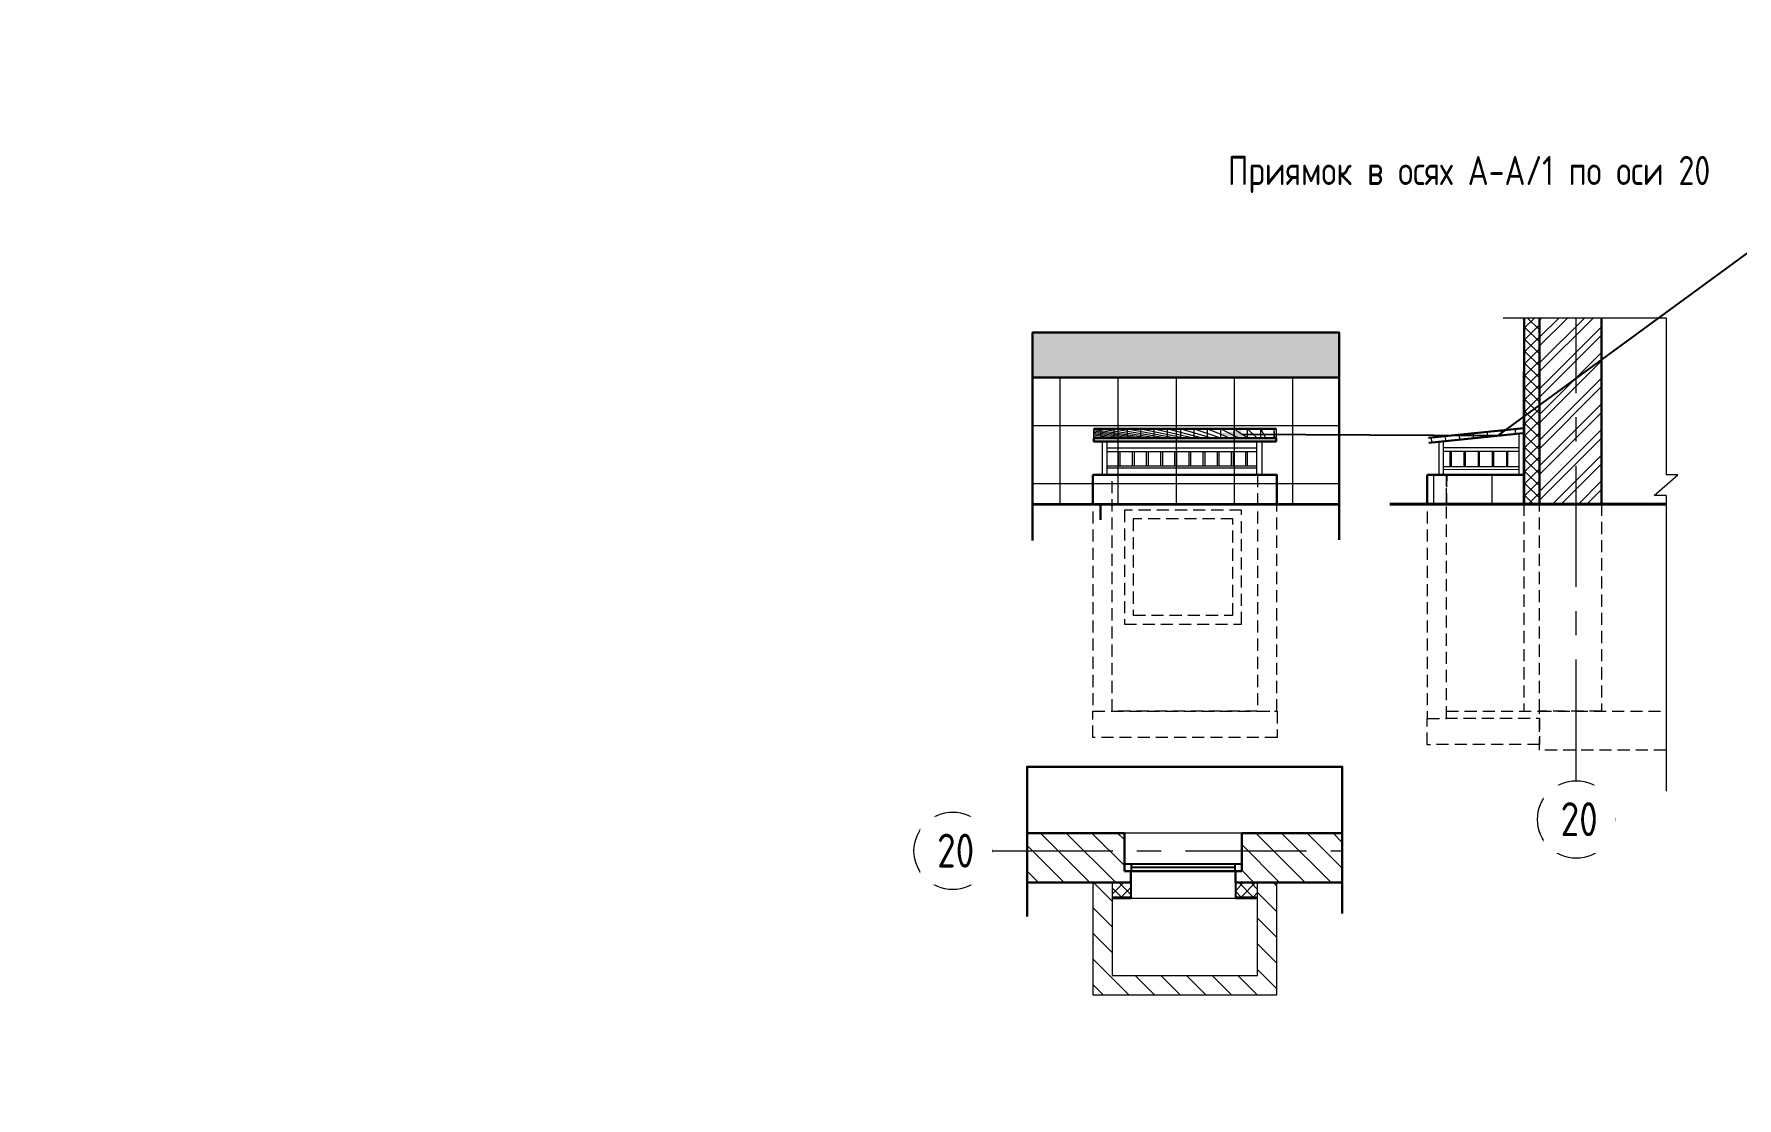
# Model space of a CAD drawing. Header units: millimetres. Extents: x -136099598 to 9192475, y 0 to 347021.
# Drawn here: x -275135 to -257565, y 267415 to 278391 of the extents above; entities that cross this region are included whole.
import ezdxf
from ezdxf import colors
from ezdxf.entities.mleader import LeaderData, LeaderLine
from ezdxf.math import Vec2, Vec3

# ---------------------------------------------------------------- set-up
doc = ezdxf.new("R2010")
doc.units = ezdxf.units.MM
doc.header["$MEASUREMENT"] = 0
doc.linetypes.add('01_base$0$DASHED2', pattern=[0.375, 0.25, -0.125])
doc.linetypes.add('CENTER', pattern=[2, 1.25, -0.25, 0.25, -0.25])
doc.layers.get('0').update_dxf_attribs({"color": 250, "lineweight": 9})
doc.layers.get('Defpoints').update_dxf_attribs({"color": 8})
for name, color, linetype, lineweight in [('!_Цоколь', 7, 'Continuous', 0), ('_0', 250, 'Continuous', 9), ('_STAMP', 250, 'Continuous', 30), ('_Фасад', 7, 'Continuous', 9), ('АР_МосжилНии_Стены', 202, 'Continuous', 30), ('АР_Навесной фасад', 5, 'Continuous', 5), ('АР_Окна', 4, 'Continuous', 0), ('АР_Оси', 193, 'Continuous', 9), ('АР_Сущ Несущая стена', 202, 'Continuous', 30), ('АР_тонкая линия', 250, 'Continuous', 0), ('АР_Утеплитель', 250, 'Continuous', 9), ('АР_Штриховка кирпич', 250, 'Continuous', 9), ('АР_Штриховка монолит', 250, 'Continuous', 9), ('Ограждение', 250, 'Continuous', 9), ('пунктир', 251, 'Continuous', 13), ('фасады', 7, 'Continuous', 9)]:
    doc.layers.add(name, color=color, linetype=linetype, lineweight=lineweight)
doc.layers.add('RAL 7016', color=7, linetype='Continuous', lineweight=0, true_color=0x383e42)
doc.layers.add('RAL 90 10', color=7, linetype='Continuous', lineweight=0, true_color=0xf1ece1)
doc.layers.add('АР-Выноски', color=5, linetype='Continuous', lineweight=5, plot=False)
doc.layers.add('АР_новое окно', color=160, linetype='Continuous')
doc.styles.add('ICOCPEUR', font='isocpeur.ttf')
doc.styles.add('ISOCPEUR', font='isocpeur.ttf', dxfattribs={"width": 0.7})
doc.styles.add('Архитектурный', font='isocpeur.ttf', dxfattribs={"width": 0.7})
doc.styles.add('Архитектурный размер', font='isocpeur.ttf', dxfattribs={"width": 0.8, "oblique": 8})
doc.styles.add('ГОСТ 2.304', font='isocpeur.ttf', dxfattribs={"width": 0.7})
doc.dimstyles.new('R_100', dxfattribs={"dimtxt": 270, "dimasz": 120, "dimexe": 100, "dimexo": 100, "dimgap": 80, "dimtad": 1, "dimdec": 0, "dimrnd": 5, "dimzin": 0, "dimdsep": 46, "dimtxsty": 'ISOCPEUR', "dimblk": 'ARCHTICK', "dimcen": 100, "dimdle": 100, "dimclrd": 256, "dimclre": 256, "dimclrt": 256, "dimadec": 0, "dimazin": 0, "dimtfac": 2, "dimtdec": 0, "dimtofl": 0, "dimtmove": 1, "dimatfit": 3, "dimfxl": 1, "dimtvp": 3, "dimtfill": 1, "dimtolj": 1, "dimtzin": 0, "dimarcsym": 0})
pattern_1 = [(45, (-405.6597261554562, -706.3062586411834), (-61.87184335382291, 61.87184335382291), []), (135, (-405.6597261554562, -706.3062586411834), (-61.87184335382291, -61.8718433538229), [])]

# ---------------------------------------------------------------- blocks, each defined once
blk = doc.blocks.new('*U141')
at = {"layer": 'АР_новое окно', "lineweight": 20}
for p, q in [((-2.913225216616411e-12, 1209.884958230897), (-70.00000000000293, 1209.884958230897)), ((0, -1.70530256582424e-13), (-70, -1.70530256582424e-13))]:
    blk.add_line(p, q, dxfattribs=at)
at = {"layer": 'АР_новое окно'}
for p, q in [((-70.00000000000293, 1209.884958230897), (-70, -1.70530256582424e-13)), ((-70, -1.70530256582424e-13), (-70.00000000000293, 1209.884958230897)), ((-2.756905814749189e-12, 1139.884958230897), (-70.00000000000276, 1139.884958230911)), ((-35.00000000000276, 1139.884958230897), (-34.99999999981099, 69.99999999999991)), ((-2.913225216616411e-12, 1209.884958230897), (0, 0)), ((-1.56319401867222e-13, 70.00000000001455), (-70.00000000000017, 69.99999999999983))]:
    blk.add_line(p, q, dxfattribs=at)
blk = doc.blocks.new('A$Cffa0849f')
at = {"layer": 'Ограждение', "ltscale": 50}
for points in [[(-861.2243476288277, 251.6188592352555), (-911.2243476288277, 251.6188592352555), (-911.2243476288277, -95.03748660930432), (-861.2243476288277, -95.03748660930432)], [(684.3931761065614, 251.6188592308899), (734.3931761065614, 251.6188592308899), (734.3931761065614, -95.0374866136699), (684.3931761065614, -95.0374866136699)]]:
    blk.add_lwpolyline(points, close=True, dxfattribs=at)
at = {"layer": 'Ограждение'}
for points in [[(684.3931761065614, 180.1008039434091), (-861.2094550507027, 180.1541715408093)], [(684.3931761065614, 144.1256323476555), (-861.2243476288277, 144.1265881801373)], [(-745.9996198759764, 0.08372304384829476), (-746.0020239547594, 144.126367317047)], [(-730.0020239547594, 144.1265070303343), (-729.9996198759764, 0.08372304384829476), (-729.9996198759764, 0.08372304384829476)], [(-599.9997329949983, 0.0003611539723351598), (-600.0021370737813, 144.0430053079617)], [(-584.0021370737813, 144.0431450212491), (-583.9997329949983, 0.0003611539723351598), (-583.9997329949983, 0.0003611539723351598)], [(-453.9997529261163, -0.03422017203411087), (-454.0021570048993, 144.0084239819553)], [(-438.0021570048993, 144.0085636952426), (-437.9997529261163, -0.03422017203411087), (-437.9997529261163, -0.03422017203411087)], [(-307.9998665964813, 0.02595123136416078), (-308.0022706752643, 144.0685953853535)], [(-292.0022706752643, 144.0687350986409), (-291.9998665964813, 0.02595123136416078), (-291.9998665964813, 0.02595123136416078)], [(-161.9998865275993, -0.008630094642285258), (-162.0022906063823, 144.0340140593471)], [(-146.0022906063823, 144.0341537726345), (-145.9998865275993, -0.008630094642285258), (-145.9998865275993, -0.008630094642285258)], [(-16, 0), (-16.00240407872479, 144.0426441539894)], [(-0.00240407872479409, 144.0427838672767), (0, 0), (0, 0)], [(129.999980068882, -0.03458132600644603), (129.997575990099, 144.0080628279829)], [(145.997575990099, 144.0082025412703), (145.999980068882, -0.03458132600644603), (145.999980068882, -0.03458132600644603)], [(275.9998664975283, -0.0001805769861675799), (275.9974624187453, 144.0424635770032)], [(291.9974624187453, 144.0426032902906), (291.9998664975283, -0.0001805769861675799), (291.9998664975283, -0.0001805769861675799)], [(421.9998465664103, -0.03476190299261361), (421.9974424876273, 144.0078822509968)], [(437.9974424876273, 144.0080219642841), (437.9998465664103, -0.03476190299261361), (437.9998465664103, -0.03476190299261361)], [(567.9997328960453, 0.02540950040565804), (567.9973288172623, 144.068053654395)], [(583.9973288172623, 144.0681933676824), (583.9997328960453, 0.02540950040565804), (583.9997328960453, 0.02540950040565804)]]:
    blk.add_lwpolyline(points, dxfattribs=at)
at = {"layer": 'Ограждение', "elevation": 0.0401638942687703}
blk.add_lwpolyline([(684.3931761065614, -24.82081834727433), (-861.2243476288277, -25.07341109693516), (-861.2243476288277, -0.07341109693516046), (684.3931761065614, 0.1274528387584724)], dxfattribs=at)
blk = doc.blocks.new('_ArchTick')
at = {"color": 0, "linetype": 'ByBlock', "const_width": 0.15}
blk.add_lwpolyline([(-0.5, -0.5), (0.5, 0.5)], dxfattribs=at)
blk = doc.blocks.new('*D543')
at = {"lineweight": -2, "ltscale": 100, "transparency": 16777216}
for p, q in [((-322915.9611550377, 321716.8480520577), (-323994.7537746767, 321716.8480520577)), ((-323919.7537746767, 321791.8480520577), (-323919.7537746767, 318191.9133436784)), ((-322915.9611550377, 318266.9133436784), (-323994.7537746767, 318266.9133436784))]:
    blk.add_line(p, q, dxfattribs=at)
at = {"layer": '_0', "lineweight": -2, "ltscale": 150, "transparency": 16777216}
for p, q in [((-73299.4064356127, 163309.0478617445), (-73299.4064356127, 161910.8352908959)), ((-73984.0235998849, 163209.0478617445), (-73199.4064356127, 163209.0478617445)), ((-74201.64648472087, 162010.8352908959), (-73199.4064356127, 162010.8352908959))]:
    blk.add_line(p, q, dxfattribs=at)
at = {"layer": 'Defpoints', "color": 0, "ltscale": 100, "transparency": 16777216}
for p in [(-322915.9611550377, 321716.8480520577), (-323919.7537746767, 318266.9133436784), (-322915.9611550377, 318266.9133436784)]:
    blk.add_point(p, dxfattribs=at)
at = {"layer": 'Defpoints', "color": 0, "ltscale": 150, "transparency": 16777216}
for p in [(-74084.0235998849, 163209.0478617445), (-74301.64648472087, 162010.8352908959), (-73299.4064356127, 162010.8352908959)]:
    blk.add_point(p, dxfattribs=at)
at = {"lineweight": -2, "ltscale": 100, "transparency": 16777216, "xscale": 75, "yscale": 75, "zscale": 75}
for p, rotation in [((-323919.7537746767, 321716.8480520577), 90), ((-323919.7537746767, 318266.9133436784), 270)]:
    blk.add_blockref('_ArchTick', p, dxfattribs=dict(at, rotation=rotation))
at = {"layer": '_0', "lineweight": -2, "ltscale": 150, "transparency": 16777216, "xscale": 120, "yscale": 120, "zscale": 120}
for p, rotation in [((-73299.4064356127, 163209.0478617445), 90), ((-73299.4064356127, 162010.8352908959), 270)]:
    blk.add_blockref('_ArchTick', p, dxfattribs=dict(at, rotation=rotation))
at = {"ltscale": 100, "transparency": 16777216, "insert": (-324034.7537746947, 320066.8806978679), "char_height": 150, "attachment_point": 5, "rotation": 90, "style": 'Архитектурный', "bg_fill": 3, "box_fill_scale": 1.25, "bg_fill_color": 256, "bg_fill_true_color": 13158600, "bg_fill_transparency": 0}
blk.add_mtext('\\A1;3450', dxfattribs=at)
at = {"layer": '_0', "ltscale": 150, "transparency": 16777216, "insert": (-73514.40643561265, 162609.9415763202), "char_height": 270, "attachment_point": 5, "rotation": 90, "style": 'ISOCPEUR', "bg_fill": 3, "box_fill_scale": 1.25, "bg_fill_color": 256, "bg_fill_true_color": 13158600, "bg_fill_transparency": 0}
blk.add_mtext('\\A1;1200', dxfattribs=at)
blk = doc.blocks.new('*D544')
at = {"lineweight": -2, "ltscale": 100, "transparency": 16777216}
for p, q in [((-311801.2693874075, 318267.0037864238), (-311801.2693874075, 317656.18313153)), ((-312701.6101674569, 317954.8275467103), (-312701.6101674569, 317656.18313153)), ((-312776.6101674569, 317731.18313153), (-311726.2693874075, 317731.18313153))]:
    blk.add_line(p, q, dxfattribs=at)
at = {"layer": '_0', "lineweight": -2, "ltscale": 150, "transparency": 16777216}
for p, q in [((-76419.6081123042, 160810.8303668521), (-76585.36841312525, 160810.8303668521)), ((-76485.36841312525, 160910.8303668521), (-76485.36841312525, 159812.7396127203)), ((-76419.74874380998, 159912.7396127203), (-76585.36841312525, 159912.7396127203))]:
    blk.add_line(p, q, dxfattribs=at)
at = {"layer": 'Defpoints', "color": 0, "ltscale": 100, "transparency": 16777216}
for p in [(-311801.2693874075, 318267.0037864238), (-312701.6101674569, 317954.8275467103), (-311801.2693874075, 317731.18313153)]:
    blk.add_point(p, dxfattribs=at)
at = {"layer": 'Defpoints', "color": 0, "ltscale": 150, "transparency": 16777216}
for p in [(-76319.6081123042, 160810.8303668521, -1.383747991065071), (-76485.36841312525, 159912.7396127203), (-76319.74874380998, 159912.7396127203, -0.3259029451725155)]:
    blk.add_point(p, dxfattribs=at)
at = {"lineweight": -2, "ltscale": 100, "transparency": 16777216, "xscale": 75, "yscale": 75, "zscale": 75, "rotation": 180}
blk.add_blockref('_ArchTick', (-312701.6101674569, 317731.18313153), dxfattribs=at)
at = {"lineweight": -2, "ltscale": 100, "transparency": 16777216, "xscale": 75, "yscale": 75, "zscale": 75}
blk.add_blockref('_ArchTick', (-311801.2693874075, 317731.18313153), dxfattribs=at)
at = {"layer": '_0', "lineweight": -2, "ltscale": 150, "transparency": 16777216, "xscale": 120, "yscale": 120, "zscale": 120}
for p, rotation in [((-76485.36841312525, 160810.8303668521), 90), ((-76485.36841312525, 159912.7396127203), 270)]:
    blk.add_blockref('_ArchTick', p, dxfattribs=dict(at, rotation=rotation))
at = {"ltscale": 100, "transparency": 16777216, "insert": (-312251.4397774322, 317846.18313153), "char_height": 150, "attachment_point": 5, "style": 'Архитектурный', "bg_fill": 3, "box_fill_scale": 1.25, "bg_fill_color": 256, "bg_fill_true_color": 13158600, "bg_fill_transparency": 0}
blk.add_mtext('\\A1;900', dxfattribs=at)
at = {"layer": '_0', "ltscale": 150, "transparency": 16777216, "insert": (-76700.3684131252, 160361.7849897862), "char_height": 270, "attachment_point": 5, "rotation": 90, "style": 'ISOCPEUR', "bg_fill": 3, "box_fill_scale": 1.25, "bg_fill_color": 256, "bg_fill_true_color": 13158600, "bg_fill_transparency": 0}
blk.add_mtext('\\A1;900', dxfattribs=at)

msp = doc.modelspace()

# ---------------------------------------------------------------- hatches: boundary and pattern name
at = {"layer": '!_Цоколь', "lineweight": 0, "ltscale": 5, "true_color": 0x636466}
h = msp.add_hatch(dxfattribs=at)
h.set_pattern_fill('ANSI37', color=251, scale=4800, angle=44.99999999999999)
h.set_pattern_definition([(90, (-221949.5925886075, 7953.055474703317), (-600, 1.13686837721616e-13), []), (180, (-221949.5925886075, 7953.055474703317), (-1.70530256582424e-13, -600), [])])
h.paths.add_polyline_path([(-264837.9664985607, 274845.9282581093), (-261673.2465231231, 274846.2969865422), (-261668.4187067891, 273537.667929715), (-264832.9603199372, 273540.3875444386)])
h = msp.add_hatch(dxfattribs=at)
h.set_pattern_fill('ANSI37', color=251, scale=4800, angle=44.99999999999999)
h.set_pattern_definition([(90, (-213292.7192570207, 8171.371100560413), (-600, 1.13686837721616e-13), []), (180, (-213292.7192570207, 8171.371100560413), (-1.70530256582424e-13, -600), [])])
h.paths.add_polyline_path([(-259762.4485792586, 273839.804175683), (-260760.4219368488, 273840.198365288), (-260761.0954378251, 273540.3852107395), (-259762.4373145313, 273540.3875444385)])
at = {"layer": 'RAL 7016', "ltscale": 100, "true_color": 0x000000, "transparency": 33554687}
h = msp.add_hatch(dxfattribs=at)
h.set_pattern_fill('ANSI32', color=18, scale=400, angle=45)
h.set_pattern_definition([(90, (8363713622.500216, 936321420.3183169), (-150, 0), []), (90, (8363713672.500216, 936321470.3183168), (-150, 0), [])])
h.paths.add_polyline_path([(-264201.6725085685, 274319.5792089702), (-262320.6586230909, 274319.5447395612), (-262320.6586230909, 274220.4439951945), (-264201.6725085685, 274220.4784646035)])
h = msp.add_hatch(dxfattribs=at)
h.set_pattern_fill('ANSI32', color=18, scale=400, angle=45)
h.set_pattern_definition([(90, (8363712591.046086, 936321315.864407), (-150, 0), []), (90, (8363712641.046086, 936321365.8644068), (-150, 0), [])])
h.paths.add_polyline_path([(-259762.437314147, 274325.6525331954), (-260747.6924356318, 274225.0570641351), (-260744.079610512, 274175.4436408287), (-259762.4373139114, 274275.5241338118)])
at = {"layer": 'RAL 90 10', "ltscale": 100, "transparency": 33554687}
h = msp.add_hatch(color=256, dxfattribs=at)
h.dxf.hatch_style = 1
h.paths.add_polyline_path([(-264832.9603199372, 275311.7338202542), (-261668.4187067891, 275311.7338202542), (-261673.3357042679, 274846.2657405957), (-264837.877317416, 274845.9595040558)])
at = {"layer": 'АР_Утеплитель', "ltscale": 100}
h = msp.add_hatch(dxfattribs=at)
h.set_pattern_fill('ANSI37', color=256, scale=700)
h.set_pattern_definition([(45, (-1236770.596371204, 307846.5547254764), (-61.87184335382291, 61.87184335382291), []), (135, (-1236770.596371204, 307846.5547254764), (-61.87184335382291, -61.8718433538229), [])])
h.paths.add_polyline_path([(-259752.4373139115, 273769.409813925), (-259602.4373139107, 273769.409813925), (-259602.4373139107, 275464.7634514323), (-259752.4373139115, 275464.7634514323)])
h.paths.add_polyline_path([(-259602.437313911, 273545.3875444387), (-259752.4373139114, 273545.3875444387), (-259752.4373139115, 273769.409813925), (-259602.4373139109, 273769.409813925)])
h = msp.add_hatch(dxfattribs=at)
h.set_pattern_fill('ANSI37', color=256, scale=700)
h.set_pattern_definition(pattern_1)
h.paths.add_polyline_path([(-264012.2939610585, 269636.8743950377), (-264012.2939610585, 269486.8743950377), (-263820.0989026701, 269486.8743950377), (-263820.0989026701, 269636.8743950377)])
h = msp.add_hatch(dxfattribs=at)
h.set_pattern_fill('ANSI37', color=256, scale=700)
h.set_pattern_definition(pattern_1)
h.paths.add_polyline_path([(-262740.2139444393, 269636.8743950377), (-262740.2139444393, 269486.8743950377), (-262511.0796702831, 269486.8743950377), (-262511.0796702831, 269636.8743950377)])
at = {"layer": 'АР_Штриховка кирпич', "ltscale": 100}
h = msp.add_hatch(dxfattribs=at)
h.set_pattern_fill('ANSI32', color=256, scale=500)
h.set_pattern_definition([(45, (-330059.0165507736, 7523.129135490686), (-132.5825214724777, 132.5825214724777), []), (45, (-329970.6282032736, 7523.129135490686), (-132.5825214724777, 132.5825214724777), [])])
h.paths.add_polyline_path([(-258962.4385018838, 273545.3875444387), (-259602.4385018836, 273545.3875444387), (-259602.4342642034, 275464.7634514323), (-258962.4342642034, 275464.7634514323)])
at = {"layer": 'АР_Штриховка монолит', "ltscale": 100}
h = msp.add_hatch(dxfattribs=at)
h.set_pattern_fill('ANSI31', color=256, scale=1500, angle=-90.00000000000001)
h.set_pattern_definition([(315, (-326356.8516271408, 6925.74601292552), (132.5825214724777, 132.5825214724777), [])])
h.paths.add_polyline_path([(-264889.1547564984, 270146.6782587621), (-264889.1547564984, 269636.8743950378), (-263885.0989026701, 269636.8743950378), (-263885.0989026701, 270146.6782587621)])
h = msp.add_hatch(dxfattribs=at)
h.set_pattern_fill('ANSI31', color=256, scale=1500, angle=-90.00000000000001)
h.set_pattern_definition([(315, (-324134.8129337017, 6925.74601292552), (132.5825214724777, 132.5825214724777), [])])
h.paths.add_polyline_path([(-262675.2139444392, 270146.6782587621), (-262675.2139444392, 269636.8743950378), (-261637.5760337735, 269636.8743950378), (-261637.5760337735, 270146.6782587621)])
h = msp.add_hatch(dxfattribs=at)
h.set_pattern_fill('ANSI31', color=256, scale=1500, angle=-90.00000000000001)
h.set_pattern_definition([(315, (-39606.60123111482, -12502.44642150204), (132.5825214724777, 132.5825214724777), [])])
h.paths.add_polyline_path([(-262511.0796702831, 268677.2327644926), (-264012.2939610585, 268677.2327644926), (-264012.2939610585, 269636.8743950377), (-264212.2939610585, 269636.8743950377), (-264212.2939610585, 268477.2327644926), (-262311.0796702831, 268477.2327644926), (-262311.0796702831, 269636.8743950377), (-262511.0796702832, 269636.8743950377)])

# ---------------------------------------------------------------- linework, layer by layer
at = {"color": 18, "lineweight": 30, "ltscale": 150, "true_color": 0x000000}
for p, q in [((-264842.7943148947, 274846.1126223258, 0.1096955772070048), (-261668.4187067891, 274846.1126223258, 0.1096955683655759)), ((-259762.4373746092, 273842.579342005, 0.03791694842675164), (-260760.7587069278, 273841.8244813059, -0.04189659895639111)), ((-264408.8980889595, 273540.0231043308, 0.01225046961272991), (-264238.5387007564, 273539.87669706, 0.09141847124820246)), ((-264132.2939610585, 273539.7853900735, 0.09141847124820246), (-264132.2939610585, 273377.8007514754, 0.01170215394699924))]:
    msp.add_line(p, q, dxfattribs=at)
at = {"lineweight": 30, "ltscale": 150}
msp.add_line((-264201.6725085685, 274319.3919063122, 0.05125457697943216), (-262320.6586230909, 274319.5946982075, 0.05125457697943216), dxfattribs=at)
at = {"lineweight": 18, "ltscale": 100, "elevation": -0.2832807044394608}
for points in [[(-264212.2939610585, 269636.8743950377), (-264212.2939610585, 268477.2327644926), (-262311.0796702831, 268477.2327644926), (-262311.0796702831, 269636.8743950377)], [(-264012.2939610585, 269636.8743950377), (-264012.2939610585, 268677.2327644926), (-262511.0796702831, 268677.2327644926), (-262511.0796702831, 269636.8743950377)], [(-264012.2939610585, 269636.8743950377), (-264012.2939610585, 268677.2327644926), (-262511.0796702831, 268677.2327644926), (-262511.0796702831, 269636.8743950377)]]:
    msp.add_lwpolyline(points, dxfattribs=at)
at = {"layer": '_Фасад', "lineweight": 30}
for p, q in [((-259762.4373131921, 273545.3875444388, 0.04722538118168296), (-259762.4373139114, 274906.3401959914, 0.01475205577207483)), ((-259762.437314147, 274325.6525331954, 0.01475203549398096), (-260747.6924356318, 274225.0570641351, 0.05125457697943216)), ((-259772.5953115354, 274274.9821179482, 0.1061705270030837), (-260744.3109218309, 274175.1715415417, 0.05125457697943216)), ((-260760.7587069278, 273841.8244813059, -0.04189659895639111), (-260760.7587077611, 273540.3875447011, -0.0795206346475186))]:
    msp.add_line(p, q, dxfattribs=at)
at = {"layer": 'АР_МосжилНии_Стены', "ltscale": 100}
for p, q in [((-263885.0989026701, 269755.5920784934, 0.09141847124820246), (-263885.0989026701, 270146.6782587618, 0.09141847124820246)), ((-262675.2139444392, 269755.5920784936, 0.09141847124820246), (-262675.2139444393, 270146.6782587619, 0.09141847124820246)), ((-263820.0989026701, 269755.5920784934, 0.09141847124820246), (-263885.0989026701, 269755.5920784934, 0.09141847124820246)), ((-263820.0989026701, 269755.5920784936, 0.09141847124820246), (-263820.0989026701, 269636.6782587618, -0.06844548025605854)), ((-262675.2139444393, 269755.5920784936, 0.09141847124820246), (-262740.2139444392, 269755.5920784936, 0.09141847124820246)), ((-262740.2139444393, 269755.5920784936, 0.09141847124851726), (-262740.2139444393, 269636.6782587618, -0.06844548025574373))]:
    msp.add_line(p, q, dxfattribs=at)
at = {"layer": 'АР_МосжилНии_Стены', "ltscale": 100, "elevation": -0.2832807044394608}
for points in [[(-263885.0989026701, 270146.6782587619), (-264889.1547564984, 270146.6782587619)], [(-261637.5760337735, 270146.6782587619), (-262675.2139444393, 270146.6782587619)], [(-264889.1547564984, 269636.8743950377), (-263820.0989026701, 269636.8743950377)], [(-262740.2139444392, 269636.8743950377), (-261637.5760337735, 269636.8743950377)]]:
    msp.add_lwpolyline(points, dxfattribs=at)
at = {"layer": 'АР_Навесной фасад', "ltscale": 100}
for p, q in [((-259762.4373139114, 273545.3875444387, 0.01475205575488125), (-259762.4373142382, 275460.9331578929)), ((-259752.4373139114, 273545.3875444387, 0.01475205575488125), (-259752.4373142382, 275465.7455779808))]:
    msp.add_line(p, q, dxfattribs=at)
at = {"layer": 'АР_новое окно'}
for p, q in [((-262740.2139444393, 269755.5920784936, 0.09141847124820246), (-262740.2139444393, 269476.8743950377, -0.2832807044394608)), ((-263820.0989026701, 269636.8743950378, -0.06818180089416831), (-263820.0989026701, 269476.8743950377, -0.2832807044394608))]:
    msp.add_line(p, q, dxfattribs=at)
at = {"layer": 'АР_новое окно', "elevation": -0.2832807044394608}
for points in [[(-264012.2939610585, 269486.8743950377), (-263820.0989026701, 269486.8743950377)], [(-264012.2939610585, 269476.8743950377), (-263820.0989026701, 269476.8743950377)], [(-262738.1437596367, 269486.8743950377), (-262511.0796702831, 269486.8743950377)], [(-262738.1437596367, 269476.8743950377), (-262511.0796702831, 269476.8743950377)]]:
    msp.add_lwpolyline(points, dxfattribs=at)
at = {"layer": 'АР_Окна', "lineweight": 15, "ltscale": 100}
for p, q in [((-262675.2139444393, 270146.6782587619, 0.09141847124820246), (-263885.0989026701, 270146.6782587618, 0.09141847124820246)), ((-263820.0989026701, 269476.8743950377, -0.2832807044394608), (-262740.2139444393, 269476.8743950377, -0.2832807044394608))]:
    msp.add_line(p, q, dxfattribs=at)
at = {"layer": 'АР_Оси', "linetype": 'CENTER', "ltscale": 1000}
for p, q in [((-259223.1112608329, 270687.7985960027, -0.09141847124820246), (-259223.1112608329, 275464.7634514323, -0.09141847124820246)), ((-265256.2742337883, 269963.4903973123, -0.2832807044394608), (-261637.5760337735, 269963.4903973123, -0.2832807044394608))]:
    msp.add_line(p, q, dxfattribs=at)
at = {"layer": 'АР_Оси', "ltscale": 0.5}
for centre in [(-259223.1112608329, 270287.7985960027, -0.09141847124820246), (-265656.2742337883, 269963.4903973123, -0.2832807044394608)]:
    msp.add_circle(centre, 400, dxfattribs=at)
at = {"layer": 'АР_Сущ Несущая стена', "ltscale": 100}
for p, q in [((-259602.4373139108, 273545.3875444387, 0.01475205575488125), (-259602.4373142375, 275465.7455779808)), ((-258962.4373139109, 273545.3875444387, 0.01475205575488125), (-258962.4373142377, 275465.7455779808))]:
    msp.add_line(p, q, dxfattribs=at)
at = {"layer": 'АР_тонкая линия', "color": 3, "lineweight": 40, "ltscale": 100}
for p, q in [((-264832.9603199372, 273540.3875444386), (-261668.4187067891, 273537.667929715, 0.09141847124820246)), ((-261145.3007531529, 273540.3875444385, 0.0631059453583257), (-258296.4779996746, 273540.3875444385))]:
    msp.add_line(p, q, dxfattribs=at)
at = {"layer": 'Ограждение', "ltscale": 50}
for points, elevation in [([(-262320.6586230909, 274319.5946982075), (-262320.6586230909, 274220.3940365482), (-264201.6725085685, 274220.3785473109), (-264201.6725085685, 274319.5792089702)], 0.05125457697943216), ([(-259812.5141554341, 274270.8818207246), (-259762.4373140073, 274275.022039925), (-259762.3565795122, 273842.55993113), (-259812.3565795122, 273842.55993113)], 0.03929645173840868)]:
    msp.add_lwpolyline(points, close=True, dxfattribs=dict(at, elevation=elevation))
at = {"layer": 'Ограждение', "ltscale": 50, "elevation": 0.08522895612425882}
msp.add_lwpolyline([(-260642.0766412758, 274185.6726206255), (-260642.0766412758, 273841.9537932136), (-260592.0766412758, 273841.9537932136), (-260592.0766412758, 274190.8084121755)], dxfattribs=at)
at = {"layer": 'Ограждение'}
for points, elevation in [([(-260592.2079443242, 274124.6256598327), (-259812.841236263, 274124.6790274301)], 0.03929645173840868), ([(-260592.2079443242, 274088.650488237), (-259812.8263436849, 274088.6514440695)], 0.03929645173840868), ([(-260592.0766412758, 273900.4094790673), (-259812.6950406366, 273900.1568863176), (-259812.6950406366, 273925.1568863176), (-260592.0766412758, 273925.3577502533)], 0.1067504421491198), ([(-260527.9171015696, 274088.6505670832), (-260527.9195017378, 273925.2216673199), (-260527.9195017378, 273925.2216673199)], 0.1067504421491198), ([(-260511.9195017378, 273925.2216673199), (-260511.9171015696, 274088.6504273699)], 0.1067504421491198), ([(-260381.9171215008, 274088.6851484092), (-260381.9195216689, 273925.2562486459), (-260381.9195216689, 273925.2562486459)], 0.1067504421491198), ([(-260365.9195216689, 273925.2562486459), (-260365.9171215008, 274088.6850086959)], 0.1067504421491198), ([(-260235.9172351711, 274088.6249770058), (-260235.9196353393, 273925.1960772425), (-260235.9196353393, 273925.1960772425)], 0.1067504421491198), ([(-260219.9196353393, 273925.1960772425), (-260219.9172351711, 274088.6248372925)], 0.1067504421491198), ([(-260089.9172551023, 274088.6595583318), (-260089.9196552704, 273925.2306585685), (-260089.9196552704, 273925.2306585685)], 0.1067504421491198), ([(-260073.9196552704, 273925.2306585685), (-260073.9172551023, 274088.6594186185)], 0.1067504421491198), ([(-259943.9173682213, 274088.7429203409), (-259943.9197683894, 273925.3140204584), (-259943.9197683894, 273925.3140204584)], 0.1067504421491198), ([(-259927.9197683894, 273925.3140204584), (-259927.9173682213, 274088.7427806276)], 0.1067504421491198)]:
    msp.add_lwpolyline(points, dxfattribs=dict(at, elevation=elevation))
at = {"layer": 'пунктир', "linetype": '01_base$0$DASHED2', "ltscale": 500}
for p, q in [((-259762.4373139114, 273545.3875444387, -0.0766664154933212), (-259762.4373189755, 271404.0453703393, -0.01265884315361987)), ((-260562.0790163901, 271404.0453703392, -0.07592470894681443), (-259602.4373142376, 271404.0453703392))]:
    msp.add_line(p, q, dxfattribs=at)
for points in [[(-264012.2343292204, 273841.8411792414), (-264210.8560014287, 273841.8411792415), (-264210.8560014287, 271404.0453805907), (-264012.2343292204, 271404.0453805906)], [(-264012.2343292204, 273841.8075590116), (-262510.9604066632, 273841.8075590116), (-262511.0796702831, 271404.4296373819), (-264012.2343292767, 271404.4295478668)], [(-262312.3851076956, 273841.7580037233), (-262511.006779904, 273841.7580037234), (-262511.006779904, 271403.9622050726), (-262312.3851076956, 271403.9622050725)], [(-260760.6439403136, 271330.8182163932), (-259602.4378425986, 271334.0452375151), (-259602.4372524253, 271062.5485022619), (-260760.6433501403, 271059.3190927854)], [(-259602.4373142376, 271404.0452375131), (-258296.4779996746, 271404.0452375131), (-258296.4779996746, 271004.2077547657), (-259602.4373142376, 271004.2077547657)]]:
    msp.add_lwpolyline(points, close=True, dxfattribs=at)
for points, elevation in [([(-260562.1407387536, 273841.8281034917), (-260760.7624109619, 273841.8281034917), (-260760.7006930934, 271330.1631471007), (-260562.0790208851, 271330.1631471006)], -0.06070861680195486), ([(-263884.359480856, 272304.4297070107), (-262676.3647352559, 272304.4297070107), (-262676.3647352559, 273478.5286868257), (-263884.359480856, 273478.5286868257)], 0.09141847124820246), ([(-260942.0789432688, 273540.3875444385), (-260942.0789432688, 273540.3875444385)], -0.06070861680195486), ([(-259602.4373139108, 273545.3875444387), (-258962.4373139109, 273545.3875444387), (-258962.4373142377, 271404.0452375131), (-259602.4373142376, 271404.0452375131)], -0.09141847124820246), ([(-263794.359480856, 272394.4297070107), (-262766.3647352559, 272394.4297070107), (-262766.3647352559, 273388.5286868257), (-263794.359480856, 273388.5286868257)], 0.09141847124820246), ([(-264210.6065589786, 271404.0453995412), (-262310.8041606843, 271404.0452375131), (-262310.8041606843, 271132.5482172944), (-264210.6065589786, 271132.5459909679)], 0.8258842979537131)]:
    msp.add_lwpolyline(points, close=True, dxfattribs=dict(at, elevation=elevation))
at = {"layer": 'пунктир', "linetype": '01_base$0$DASHED2', "ltscale": 500, "elevation": -0.06070861680195486}
msp.add_lwpolyline([(-260562.0788682404, 273540.3875444385), (-260560.1815881664, 273840.1702674835), (-260560.1815881664, 273840.1702674835), (-260562.0788682404, 273540.3875444385)], dxfattribs=at)
at = {"layer": 'фасады', "color": 18, "lineweight": 5, "ltscale": 150, "true_color": 0x000000}
for points in [[(-259977.2630826137, 275464.7634514323), (-258296.4779996746, 275464.7634514323), (-258296.4779996746, 273844.8667561498)], [(-258296.4779996746, 273630.8045212606), (-258419.3077246197, 273630.8045212606), (-258173.6573463487, 273844.8667561498), (-258296.4779996746, 273844.8667561498)], [(-258296.4779996746, 273630.8045212606), (-258296.4779996746, 270579.3165177044)]]:
    msp.add_lwpolyline(points, dxfattribs=at)
at = {"layer": 'фасады', "color": 18, "lineweight": 30, "ltscale": 150, "true_color": 0x000000, "elevation": 0.09141847124820246}
for points in [[(-264832.9603199372, 273164.3553044572), (-264832.9603199372, 275311.7338202542), (-261668.4187067891, 275311.7338202542), (-261668.4187067891, 273172.843640767)], [(-261637.5760337735, 269316.6155286808), (-261637.5760337735, 270831.3926890376), (-264889.1547564984, 270831.3926890376), (-264889.1547564984, 269285.5567394304)]]:
    msp.add_lwpolyline(points, dxfattribs=at)
at = {"layer": 'фасады', "lineweight": 30, "ltscale": 150}
for points in [[(-264201.6422209486, 274220.3862919296), (-262320.6889107108, 274220.3862919296), (-262320.7191983307, 274188.497525086), (-264201.6725085685, 274188.497525086)], [(-264210.8560014287, 273841.8411792415), (-262312.3851076956, 273841.8411792415), (-262312.3851076956, 273538.2588288751), (-264210.8560014287, 273540.3875444387)]]:
    msp.add_lwpolyline(points, close=True, dxfattribs=at)

# ---------------------------------------------------------------- block references
at = {"color": 18, "ltscale": 150, "true_color": 0x000000}
msp.add_blockref('A$Cffa0849f', (-263201.8539026378, 273936.8786658507), dxfattribs=at)
at = {"layer": 'АР_новое окно', "xscale": -1, "rotation": 270}
msp.add_blockref('*U141', (-263885.0989026701, 269825.5920784934, 0.09141847124820246), dxfattribs=at)

# ---------------------------------------------------------------- texts
at = {"layer": '_STAMP', "color": 7, "lineweight": -2, "style": 'Архитектурный размер', "width": 0.8}
msp.add_text('Приямок в осях А-А/1 по оси 20', height=300, dxfattribs=at).set_placement((-262817.3653395632, 276833.2029677208))

# ---------------------------------------------------------------- leaders
at = {"layer": 'АР-Выноски'}
ml = msp.add_multileader_mtext('Standard', dxfattribs=at)
ml.set_content('{\\W0.8;Устройство покрытия из профнастила окрашенного в цвет цоколя асфальт матовый), на металлическом каркасе. Примыкание к фасаду предусмотреть через отлив из оцинкованной стали с окраской по RAL 7016.}', color=256, style='ICOCPEUR')
ml.set_leader_properties()
ml.build(insert=Vec2(0, 0))
ml.multileader.update_dxf_attribs({"text_left_attachment_type": 6, "text_right_attachment_type": 6, "dogleg_length": 100, "arrow_head_size": 250})
ctx = ml.context
ctx.base_point, ctx.char_height, ctx.arrow_head_size, ctx.landing_gap_size, ctx.plane_origin = Vec3(-255555.980841279, 277415.4439267516), 250, 250, 25, Vec3(-273011.9275877766, 274344.9043266603)
ctx.left_attachment, ctx.right_attachment = 6, 6
notes = []
notes.append((ctx, [(1, (1, 1, 0), (-255705.980841279, 277415.4439267516), (1, 0), 150, [(1, [(-262927.4171223044, 274263.9940610826), (-260030.303097467, 274248.5114485613)], 0, [])])]))
ctx.mtext.insert, ctx.mtext.width, ctx.mtext.defined_height, ctx.mtext.flow_direction = Vec3(-255530.980841279, 277740.4439267516), 7495.417588155717, 1348.423996232902, 5
for ctx, leaders in notes:
    for number, flags, end, landing, length, lines in leaders:
        leader = LeaderData()
        leader.index, (leader.has_last_leader_line, leader.has_dogleg_vector, leader.attachment_direction) = number, flags
        leader.last_leader_point, leader.dogleg_vector, leader.dogleg_length = Vec3(end), Vec3(landing), length
        for number, points, colour, breaks in lines:
            line = LeaderLine()
            line.index, line.vertices, line.color, line.breaks = number, Vec3.list(points), colors.encode_raw_color(colour), breaks
            leader.lines.append(line)
        ctx.leaders.append(leader)

# ---------------------------------------------------------------- next in the draw order: texts
at = {"layer": 'АР_Оси', "char_height": 350, "width": 392.560785356909, "attachment_point": 1, "line_spacing_factor": 1.149209049011902, "style": 'ГОСТ 2.304', "bg_fill": 2}
for insert in [(-259384.4013216386, 270465.5774133686, -0.09141847124820246), (-265817.5642945939, 270141.2692146782, -0.2832807044394608)]:
    msp.add_mtext('{\\W0.8;20}', dxfattribs=dict(at, insert=insert))

# ---------------------------------------------------------------- next in the draw order: dimensions: what is measured, and where the dimension line sits
at = {"layer": '_0', "ltscale": 150}
dim = msp.add_linear_dim(base=(-73299.4064356127, 162010.8352908959), p1=(-74084.02359988487, 163209.0478617444), p2=(-74301.64648472084, 162010.8352908958), angle=90, dimstyle='R_100', override={"dimpost": '\\X'}, dxfattribs=at)
dim.commit()
dim.dimension.update_dxf_attribs({"geometry": '*D543', "text_midpoint": (-73514.40643561265, 162609.9415763202)})

# ---------------------------------------------------------------- next in the draw order: dimensions: what is measured, and where the dimension line sits
dim = msp.add_linear_dim(base=(-76485.36841312525, 159912.7396127203), p1=(-76319.60811230417, 160810.8303668521, -1.383747991065071), p2=(-76319.74874380995, 159912.7396127202, -0.3259029451725155), angle=90, dimstyle='R_100', override={"dimpost": '\\X'}, dxfattribs=at)
dim.commit()
dim.dimension.update_dxf_attribs({"geometry": '*D544', "text_midpoint": (-76700.3684131252, 160361.7849897862)})

doc.saveas('drawing.dxf')
